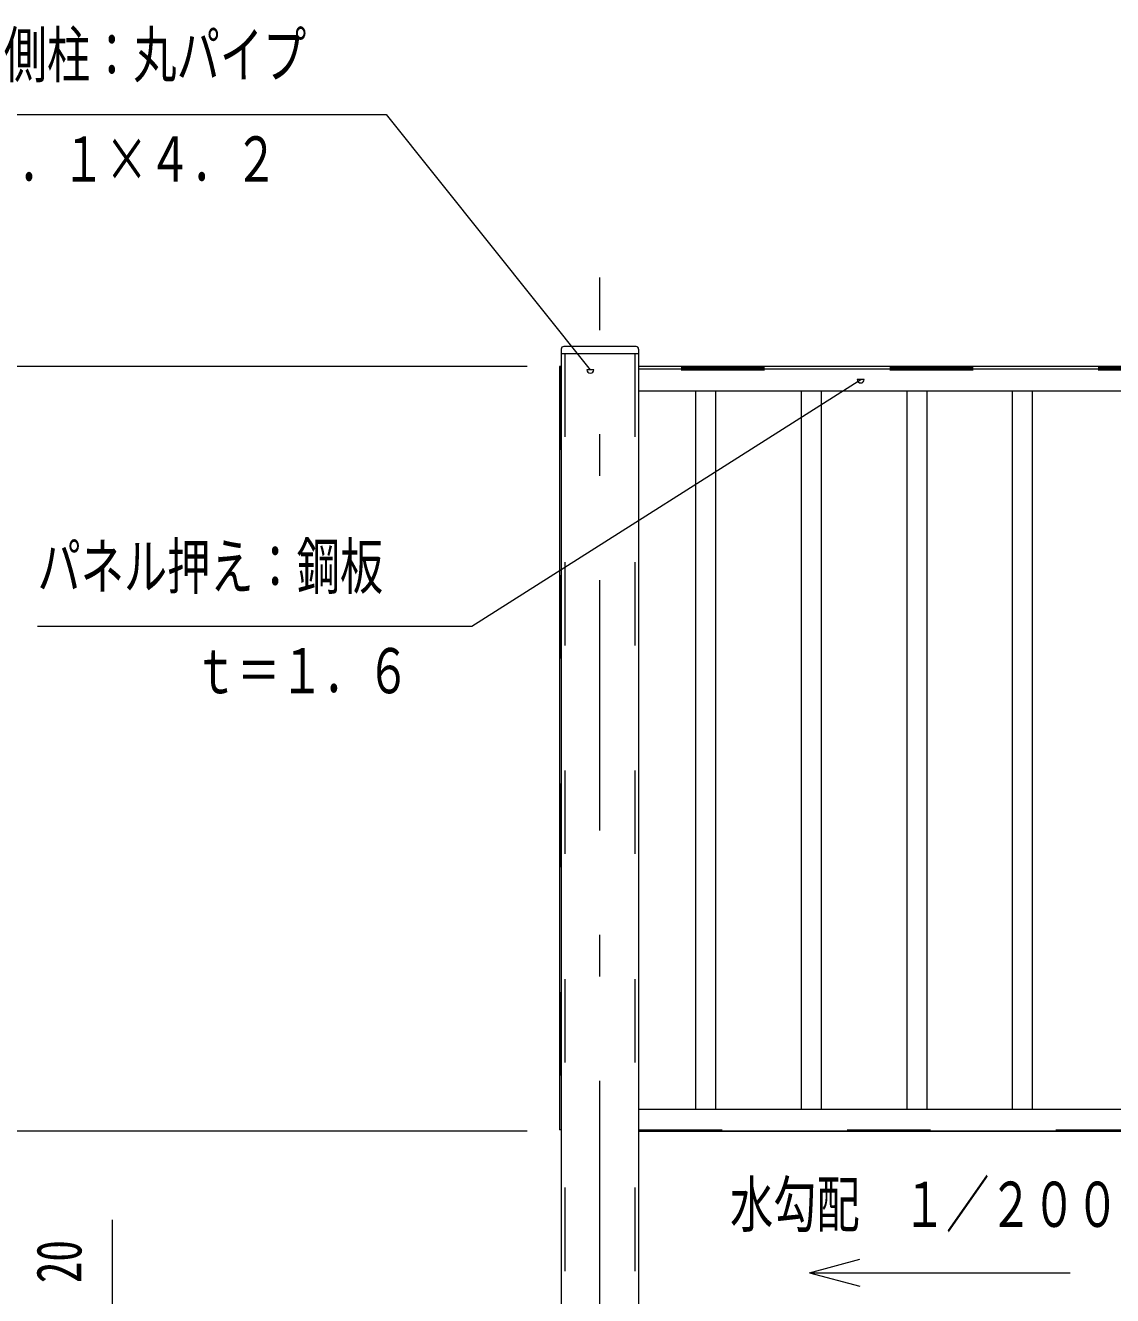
# Model space of a CAD drawing. Units: millimetres, scale not verified. Extents: x -26434 to 26434, y -10500 to 10500.
# Drawn here: x 15985 to 19112, y 1197 to 4851 of the extents above; entities that cross this region are included whole.
import ezdxf
from ezdxf.enums import TextEntityAlignment as Align

# ---------------------------------------------------------------- set-up
doc = ezdxf.new("R2010")
doc.units = ezdxf.units.MM
doc.header["$LTSCALE"] = 60
doc.linetypes.add('USER2', pattern=[10, 4, -6])
doc.linetypes.add('USER3', pattern=[24, 12, -5, 2, -5])
for name, color, linetype, lineweight in [('0-6_2-02BOLD', 7, 'Continuous', 18), ('0-7_2-12HIDDEN', 3, 'USER2', 18), ('0-8_2-22CENTER', 3, 'USER3', 18), ('0-9_2-42THIN', 4, 'Continuous', 18), ('0-A_2-52DIM', 3, 'Continuous', 18)]:
    doc.layers.add(name, color=color, linetype=linetype, lineweight=lineweight)
doc.styles.add('ＭＳ ゴシック', font='')
doc.styles.get('ＭＳ ゴシック').set_extended_font_data('MS Gothic')

msp = doc.modelspace()

# ---------------------------------------------------------------- linework, layer by layer
at = {"layer": '0-6_2-02BOLD'}
for p, q in [((17526.04, 3919.93), (17526.04, 469.93)), ((17741.29, 3927.43), (17533.54, 3927.43)), ((17748.79, 3919.93), (17748.79, 469.93)), ((17526.04, 3907.43), (17748.79, 3907.43)), ((21111.04, 3869.93), (17748.79, 3869.93)), ((21111.04, 3861.93), (17748.79, 3861.93)), ((21111.04, 3799.43), (17748.79, 3799.43)), ((17748.79, 1733.43), (21111.04, 1733.43)), ((17526.04, 1673.93), (17521.17, 1673.93)), ((17748.79, 1670.93), (21111.04, 1670.93)), ((17748.79, 1669.93), (21111.04, 1669.93))]:
    msp.add_line(p, q, dxfattribs=at)
msp.add_lwpolyline([(17526.04, 3869.93), (17521.17, 3869.93), (17521.17, 1673.93)], dxfattribs=at)
for centre, start, end in [((17533.54, 3919.93), 90, 180), ((17741.29, 3919.93), 0, 90)]:
    msp.add_arc(centre, 7.5, start, end, dxfattribs=at)
at = {"layer": '0-7_2-12HIDDEN'}
for p, q in [((17536.54, 3907.43), (17536.54, 469.93)), ((17738.29, 3907.43), (17738.29, 469.93)), ((17524.17, 3869.93), (17524.17, 1673.93)), ((21111.04, 3865.93), (17748.79, 3865.93)), ((21111.04, 3858.93), (17748.79, 3858.93)), ((17748.79, 1673.93), (21111.04, 1673.93))]:
    msp.add_line(p, q, dxfattribs=at)
at = {"layer": '0-8_2-22CENTER'}
msp.add_line((17637.49, 1094.93), (17637.49, 4125.61), dxfattribs=at)
at = {"layer": '0-9_2-42THIN'}
for p, q in [((17912.42, 3799.43), (17912.42, 1733.43)), ((17969.92, 3799.43), (17969.92, 1733.43)), ((18216.17, 3799.43), (18216.17, 1733.43)), ((18273.67, 3799.43), (18273.67, 1733.43)), ((18519.92, 3799.43), (18519.92, 1733.43)), ((18577.42, 3799.43), (18577.42, 1733.43)), ((18823.67, 3799.43), (18823.67, 1733.43)), ((18881.17, 3799.43), (18881.17, 1733.43))]:
    msp.add_line(p, q, dxfattribs=at)
at = {"layer": '0-A_2-52DIM'}
for p, q in [((15622.42, 4594.93), (17022.42, 4594.93)), ((17022.42, 4594.93), (17609.8, 3860.57)), ((17428.22, 3869.93), (15834.92, 3869.93)), ((17619.8, 3860.57), (17599.8, 3860.57)), ((17269.38, 3123.03), (18387.69, 3832.55)), ((18397.69, 3832.55), (18377.69, 3832.55)), ((16019.38, 3123.03), (17269.38, 3123.03)), ((17428.22, 1669.93), (15834.92, 1669.93)), ((16234.92, 1026.31), (16234.92, 1414.93)), ((18240.09, 1262.63), (18384.98, 1301.46)), ((18240.09, 1262.63), (18384.98, 1223.81)), ((18240.09, 1262.63), (18990.09, 1262.63))]:
    msp.add_line(p, q, dxfattribs=at)
for centre in [(17609.8, 3860.57), (18387.69, 3832.55)]:
    msp.add_arc(centre, 10, 180, 0, dxfattribs=at)

# ---------------------------------------------------------------- texts
at = {"layer": '0-A_2-52DIM', "color": 7, "style": 'ＭＳ ゴシック', "width": 0.7}
for s, p in [('側柱：丸パイプ', (15922.42, 4662.69)), ('φ８９．１×４．２', (15622.42, 4362.69)), ('パネル押え：鋼板', (16019.38, 3190.8)), ('ｔ＝１．６', (16469.38, 2890.8)), ('水勾配\u3000１／２００', (18011.63, 1355.4))]:
    msp.add_text(s, height=130.2, dxfattribs=at).set_placement(p, align=Align.BOTTOM_LEFT)
msp.add_text('20', height=130.2, rotation=90, dxfattribs=at).set_placement((16184.92, 1232.61), align=Align.BOTTOM_LEFT)

doc.saveas('drawing.dxf')
